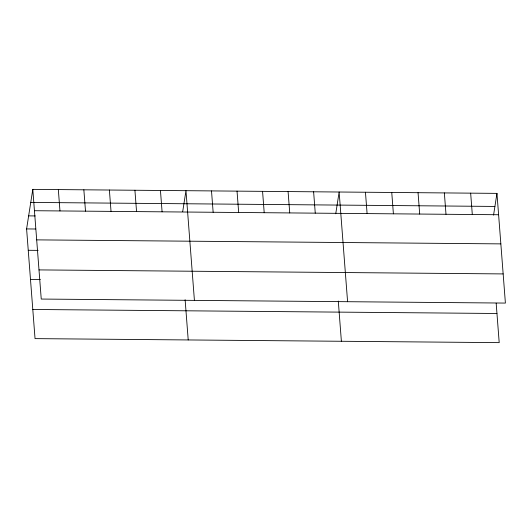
<?xml version="1.0" encoding="UTF-8"?>
<svg xmlns="http://www.w3.org/2000/svg" width="532" height="532" viewBox="0 0 532 532"><rect width="100%" height="100%" fill="white"/><g stroke="black" fill="none" stroke-linecap="round" stroke-linejoin="round"><path stroke-width="0.8" d="M496.17 303.213L499.202 342.635L35.039 338.625L26.6 228.926L32.798 189.365L496.961 193.375L505.4 303.074L41.243 299.057L32.798 189.365M182.689 211.656L185.974 190.689L194.413 300.38M335.739 213.771L339.143 192.012L347.589 301.704M493.55 215.141L496.961 193.375M30.756 202.419L494.913 206.436M34.44 210.719L498.604 214.735M28.648 215.872L35.232 215.932M26.6 228.926L35.657 229.006M36.688 239.872L500.845 243.882M28.243 250.286L38.124 250.373M38.996 269.904L503.159 273.92M30.484 279.44L40.366 279.519M32.798 309.471L496.954 313.488M470.654 193.149L472.303 214.502M444.353 192.923L445.996 214.276M418.052 192.697L419.695 214.05M391.752 192.464L393.394 213.824M365.451 192.238L367.093 213.598M338.292 301.059L341.384 341.271M313.614 191.793L315.257 213.146M288.085 191.573L289.734 212.926M262.562 191.347L264.204 212.707M237.033 191.128L238.675 212.487M211.503 190.908L213.146 212.261M185.116 299.729L188.215 339.948M160.445 190.469L162.087 211.822M134.915 190.243L136.558 211.603M109.386 190.024L111.028 211.384M83.856 189.804L85.499 211.157M58.327 189.585L59.97 210.938"/></g></svg>
